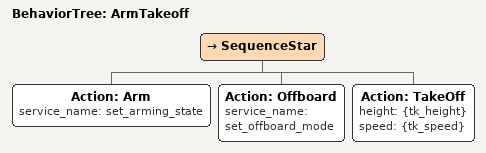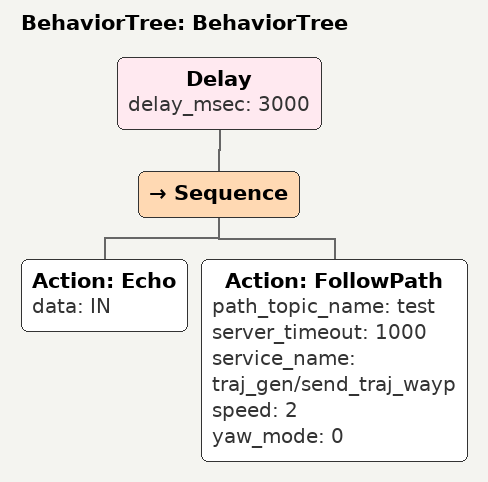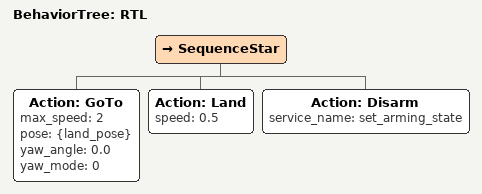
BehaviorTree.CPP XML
<?xml version="1.0"?>
<root main_tree_to_execute="BehaviorTree">
    <BehaviorTree ID="ArmTakeoff">
        <SequenceStar>
            <Action ID="Arm" service_name="set_arming_state"/>
            <Action ID="Offboard" service_name="set_offboard_mode"/>
            <Action ID="TakeOff" height="{tk_height}" speed="{tk_speed}"/>
        </SequenceStar>
    </BehaviorTree>
    <BehaviorTree ID="BehaviorTree">
        <Delay delay_msec="3000">
            <Sequence>
                <Action ID="Echo" data="IN"/>
                <Action ID="FollowPath" path_topic_name="test" server_timeout="1000" service_name="traj_gen/send_traj_wayp" speed="2" yaw_mode="0"/>
            </Sequence>
        </Delay>
    </BehaviorTree>
    <BehaviorTree ID="RTL">
        <SequenceStar>
            <Action ID="GoTo" max_speed="2" pose="{land_pose}" yaw_angle="0.0" yaw_mode="0"/>
            <Action ID="Land" speed="0.5"/>
            <Action ID="Disarm" service_name="set_arming_state"/>
        </SequenceStar>
    </BehaviorTree>
</root>
